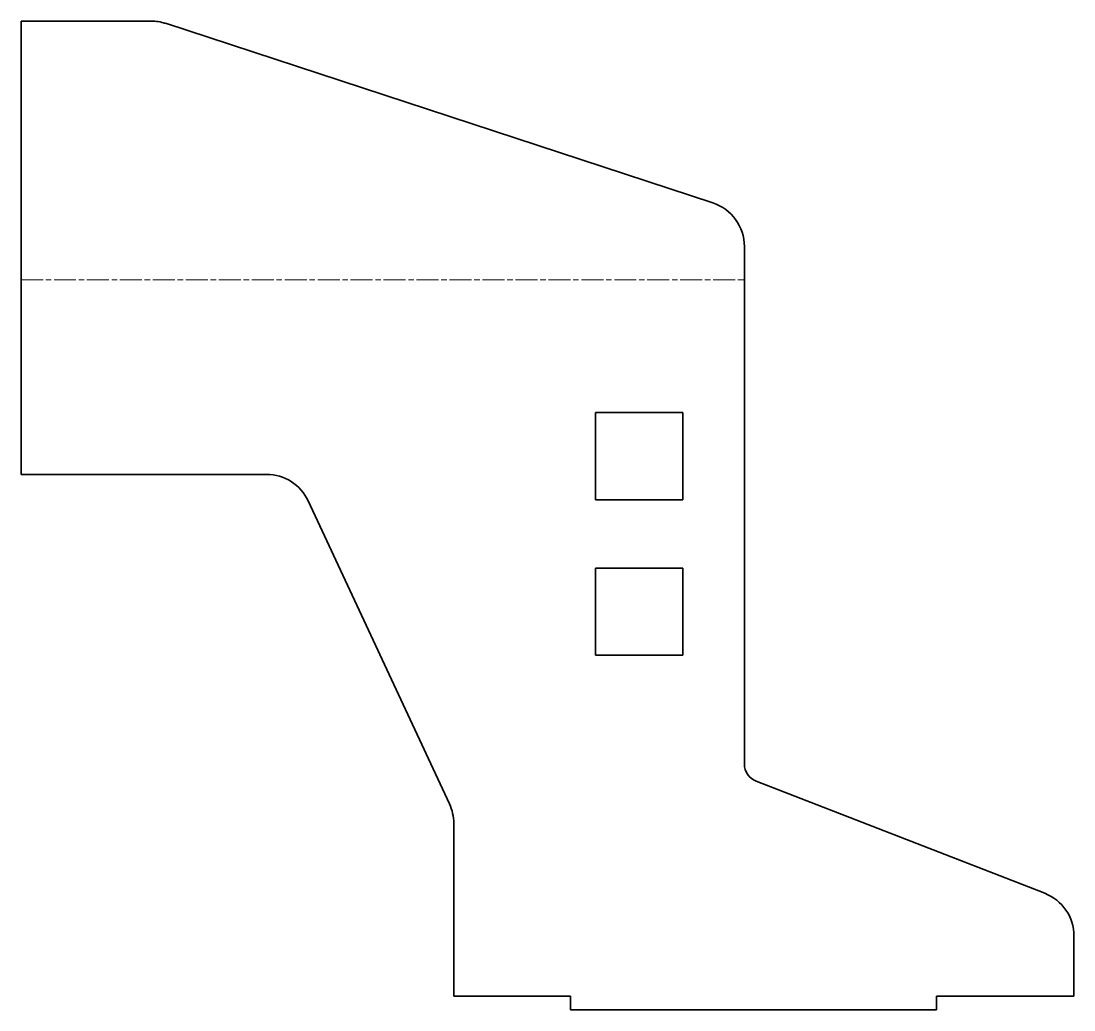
# Model space of a CAD drawing. Header units: millimetres. Extents: x 0 to 115, y 0 to 108.
import ezdxf

# ---------------------------------------------------------------- set-up
doc = ezdxf.new("R2010")
doc.units = ezdxf.units.MM
doc.linetypes.add('Chain', pattern=[13.68, 9.12, -1.14, 2.28, -1.14])
doc.layers.add('SIMUMAK Bend Centerline (ISO)', color=7, linetype='Chain', lineweight=9)
doc.layers.add('SIMUMAK Visible (ISO)', color=7, linetype='Continuous', lineweight=35)

# ---------------------------------------------------------------- blocks, each defined once
blk = doc.blocks.new('SIL-027-CRO-01_Sheet_8_SIL-027-CRO-01 (Desplegada)')
at = {"layer": 'SIMUMAK Bend Centerline (ISO)', "ltscale": 0.263158}
blk.add_line((-54.94, 32.81), (24.06, 32.81), dxfattribs=at)
at = {"layer": 'SIMUMAK Visible (ISO)'}
for p, q in [((-40.74, 61.07), (-54.94, 61.07)), ((-54.94, 61.07), (-54.94, 11.55)), ((20.62, 41.2), (-39.18, 60.83)), ((24.06, -20.08), (24.06, 36.45)), ((7.8, 8.79), (7.8, 18.31)), ((7.8, 18.31), (17.33, 18.31)), ((17.33, 18.31), (17.33, 8.79)), ((-54.94, 11.55), (-28.12, 11.55)), ((-23.59, 8.66), (-8.15, -24.44)), ((17.33, 8.79), (7.8, 8.79)), ((7.8, -8.21), (7.8, 1.31)), ((7.8, 1.31), (17.33, 1.31)), ((17.33, 1.31), (17.33, -8.21)), ((17.33, -8.21), (7.8, -8.21)), ((56.88, -34.21), (25.34, -21.95)), ((-7.68, -26.56), (-7.68, -45.45)), ((60.06, -45.45), (60.06, -38.87)), ((-7.68, -45.45), (5.06, -45.45)), ((5.06, -46.95), (5.06, -45.45)), ((45.06, -45.45), (45.06, -46.95)), ((45.06, -45.45), (60.06, -45.45)), ((45.06, -46.95), (5.06, -46.95))]:
    blk.add_line(p, q, dxfattribs=at)
at = {"layer": 'SIMUMAK Visible (ISO)', "extrusion": (0, 0, -1)}
for centre, start, end in [((40.74, 56.07), 90, 108.166), ((-19.06, 36.45), 108.166, 180), ((-55.06, -38.87), 111.2505, 180)]:
    blk.add_arc(centre, 5, start, end, dxfattribs=at)
at = {"layer": 'SIMUMAK Visible (ISO)'}
for centre, radius, start, end in [((-28.12, 6.55), 5, 25, 90), ((26.06, -20.08), 2, 180, 248.7495), ((-12.68, -26.56), 5, 0, 25)]:
    blk.add_arc(centre, radius, start, end, dxfattribs=at)

msp = doc.modelspace()

# ---------------------------------------------------------------- block references
msp.add_blockref('SIL-027-CRO-01_Sheet_8_SIL-027-CRO-01 (Desplegada)', (54.94, 46.95))

doc.saveas('drawing.dxf')
